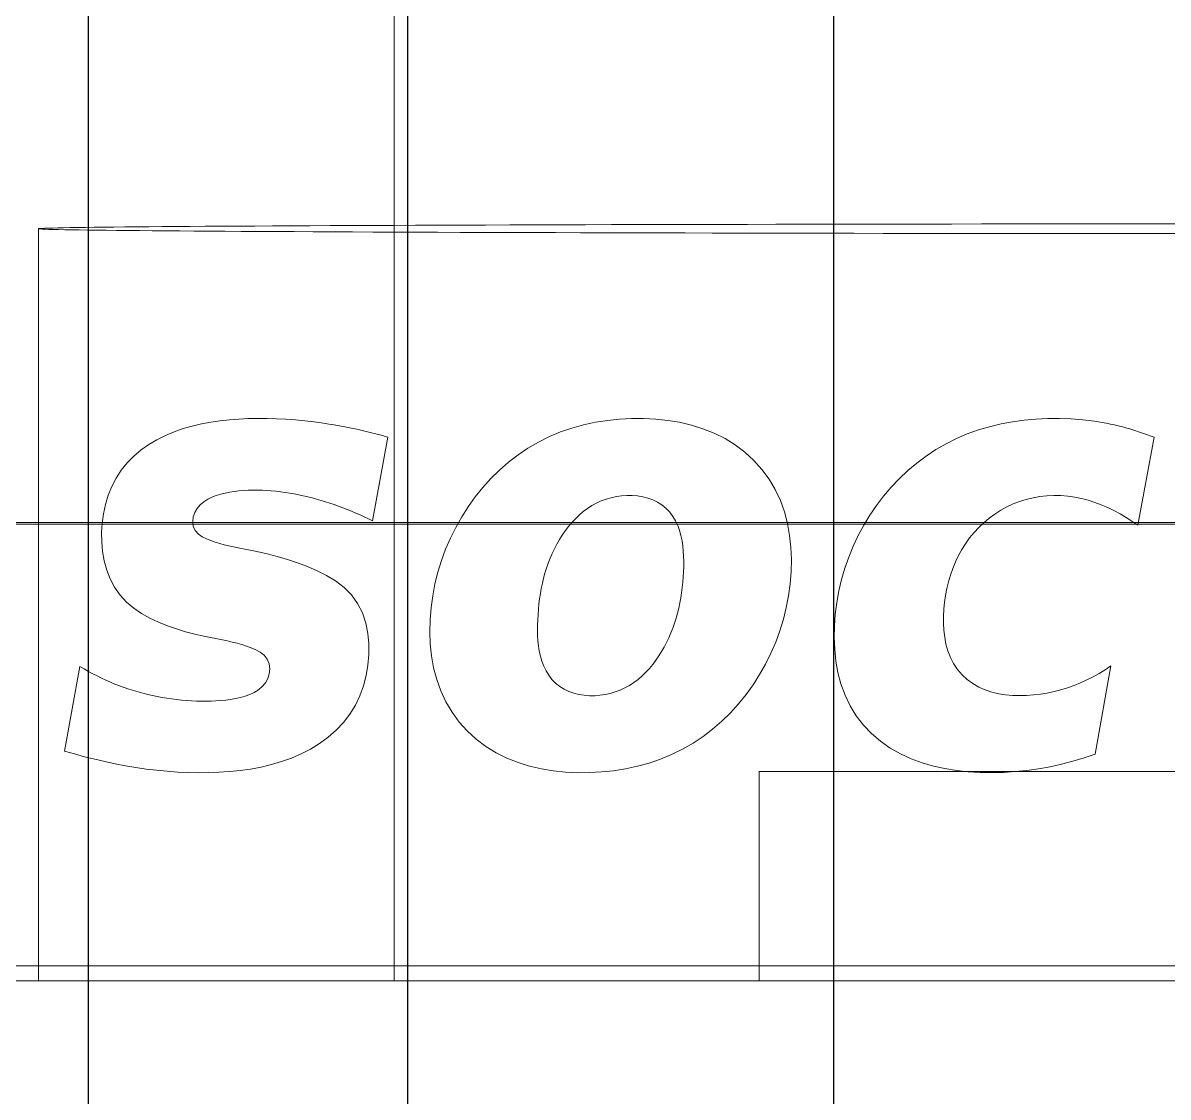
# Model space of a CAD drawing. Header units: millimetres. Extents: x 37984 to 70752, y 14140 to 37584.
# Drawn here: x 45879.9 to 45887.59, y 28291.29 to 28298.5 of the extents above; entities that cross this region are included whole.
import ezdxf

# ---------------------------------------------------------------- set-up
doc = ezdxf.new("R2010")
doc.units = ezdxf.units.MM
doc.layers.add('! NO PLOT !', color=7, linetype='Continuous', true_color=0xff75dd, plot=False)
doc.layers.add('000-PI-Oprema', color=30, linetype='Continuous', lineweight=5)

# ---------------------------------------------------------------- blocks, each defined once
blk = doc.blocks.new('spojnica')
at = {"layer": '! NO PLOT !', "transparency": 33554687}
for p, q in [((44856.4946, 28811.5037), (44856.4946, 26919.4037)), ((44861.4946, 28809.4037), (44861.4946, 26919.4037))]:
    blk.add_line(p, q, dxfattribs=at)
blk = doc.blocks.new('montažnaa')
at = {"layer": '! NO PLOT !'}
blk.add_line((46568.6403, 28809.4037), (46568.6403, 26919.4037), dxfattribs=at)
blk = doc.blocks.new('DELTA IP 30 - 47506030')
at = {"layer": '000-PI-Oprema'}
for p, q in [((47323.898, 28608.3736), (47323.898, 28634.3736)), ((47323.9108, 28608.3736), (47323.9108, 28634.3736)), ((47326.9728, 28634.3736), (47326.9728, 28608.3736)), ((47326.8728, 28608.4736), (47326.8728, 28634.2736)), ((47325.5684, 28617.5736), (47325.5684, 28625.1736)), ((47323.3071, 28620.1704), (47323.3166, 28620.1961)), ((47323.3166, 28620.1961), (47323.3265, 28620.2217)), ((47323.3265, 28620.2217), (47323.916, 28620.112)), ((47323.3265, 28620.2217), (47323.3265, 28620.2217)), ((47323.3265, 28620.2217), (47323.3265, 28620.2217)), ((47323.3265, 28620.2217), (47323.3265, 28620.2217)), ((47323.3265, 28620.2217), (47323.3265, 28620.2217)), ((47323.3265, 28620.2217), (47323.3265, 28620.2217)), ((47323.3265, 28620.2217), (47323.3265, 28620.2217)), ((47323.3265, 28620.2217), (47323.3265, 28620.2217)), ((47323.2809, 28620.0923), (47323.2892, 28620.1185)), ((47323.2892, 28620.1185), (47323.298, 28620.1445)), ((47323.298, 28620.1445), (47323.3071, 28620.1704)), ((47323.916, 28620.112), (47323.8899, 28620.0735)), ((47323.916, 28620.112), (47323.916, 28620.112)), ((47323.916, 28620.112), (47323.916, 28620.112)), ((47323.916, 28620.112), (47323.916, 28620.112)), ((47323.916, 28620.112), (47323.916, 28620.112)), ((47323.916, 28620.112), (47323.916, 28620.112)), ((47323.916, 28620.112), (47323.916, 28620.112)), ((47323.916, 28620.112), (47323.916, 28620.112)), ((47323.2576, 28620.0112), (47323.2613, 28620.0249)), ((47323.2613, 28620.0249), (47323.2651, 28620.0387)), ((47323.2651, 28620.0387), (47323.2689, 28620.0524)), ((47323.2689, 28620.0524), (47323.2729, 28620.0661)), ((47323.2729, 28620.0661), (47323.2809, 28620.0923)), ((47323.2729, 28620.0661), (47323.2729, 28620.0661)), ((47323.2729, 28620.0661), (47323.2729, 28620.0661)), ((47323.2729, 28620.0661), (47323.2729, 28620.0661)), ((47323.2729, 28620.0661), (47323.2729, 28620.0661)), ((47323.2729, 28620.0661), (47323.2729, 28620.0661)), ((47323.2729, 28620.0661), (47323.2729, 28620.0661)), ((47323.8649, 28620.0341), (47323.8412, 28619.9938)), ((47323.8899, 28620.0735), (47323.8649, 28620.0341)), ((47323.2411, 28619.9418), (47323.2442, 28619.9558)), ((47323.2442, 28619.9558), (47323.2474, 28619.9697)), ((47323.2474, 28619.9697), (47323.2507, 28619.9835)), ((47323.2507, 28619.9835), (47323.2541, 28619.9974)), ((47323.2507, 28619.9835), (47323.2507, 28619.9835)), ((47323.2507, 28619.9835), (47323.2507, 28619.9835)), ((47323.2507, 28619.9835), (47323.2507, 28619.9835)), ((47323.2507, 28619.9835), (47323.2507, 28619.9835)), ((47323.2507, 28619.9835), (47323.2507, 28619.9835)), ((47323.2507, 28619.9835), (47323.2507, 28619.9835)), ((47323.2541, 28619.9974), (47323.2576, 28620.0112)), ((47323.8191, 28619.9527), (47323.7986, 28619.9107)), ((47323.8412, 28619.9938), (47323.8191, 28619.9527)), ((47323.2192, 28619.8226), (47323.2326, 28619.9)), ((47323.2326, 28619.9), (47323.2353, 28619.9139)), ((47323.2326, 28619.9), (47323.2326, 28619.9)), ((47323.2326, 28619.9), (47323.2326, 28619.9)), ((47323.2326, 28619.9), (47323.2326, 28619.9)), ((47323.2326, 28619.9), (47323.2326, 28619.9)), ((47323.2326, 28619.9), (47323.2326, 28619.9)), ((47323.2326, 28619.9), (47323.2326, 28619.9)), ((47323.2326, 28619.9), (47323.2326, 28619.9)), ((47323.2353, 28619.9139), (47323.2381, 28619.9279)), ((47323.2381, 28619.9279), (47323.2411, 28619.9418)), ((47323.78, 28619.8679), (47323.7635, 28619.8245)), ((47323.7986, 28619.9107), (47323.78, 28619.8679)), ((47324.86, 28619.9329), (47325.4519, 28619.8266)), ((47324.8863, 28619.8939), (47324.86, 28619.9329)), ((47324.86, 28619.9329), (47324.86, 28619.9329)), ((47324.86, 28619.9329), (47324.86, 28619.9329)), ((47324.86, 28619.9329), (47324.86, 28619.9329)), ((47324.86, 28619.9329), (47324.86, 28619.9329)), ((47324.86, 28619.9329), (47324.86, 28619.9329)), ((47324.86, 28619.9329), (47324.86, 28619.9329)), ((47324.86, 28619.9329), (47324.86, 28619.9329)), ((47324.911, 28619.8539), (47324.8863, 28619.8939)), ((47323.2095, 28619.7445), (47323.2192, 28619.8226)), ((47323.7635, 28619.8245), (47323.7492, 28619.7803)), ((47324.934, 28619.813), (47324.911, 28619.8539)), ((47324.9552, 28619.7712), (47324.934, 28619.813)), ((47325.4519, 28619.8266), (47325.4775, 28619.7525)), ((47325.4519, 28619.8266), (47325.4519, 28619.8266)), ((47325.4519, 28619.8266), (47325.4519, 28619.8266)), ((47325.4519, 28619.8266), (47325.4519, 28619.8266)), ((47325.4519, 28619.8266), (47325.4519, 28619.8266)), ((47325.4519, 28619.8266), (47325.4519, 28619.8266)), ((47325.4519, 28619.8266), (47325.4519, 28619.8266)), ((47325.4519, 28619.8266), (47325.4519, 28619.8266)), ((47323.2033, 28619.6659), (47323.2095, 28619.7445)), ((47323.7373, 28619.7353), (47323.7282, 28619.6894)), ((47323.7492, 28619.7803), (47323.7373, 28619.7353)), ((47324.9745, 28619.7287), (47324.9552, 28619.7712)), ((47324.9921, 28619.6853), (47324.9745, 28619.7287)), ((47325.4775, 28619.7525), (47325.5003, 28619.6773)), ((47323.2007, 28619.5871), (47323.2033, 28619.6659)), ((47323.7218, 28619.643), (47323.7183, 28619.5963)), ((47323.7282, 28619.6894), (47323.7218, 28619.643)), ((47325.0077, 28619.6411), (47324.9921, 28619.6853)), ((47325.0214, 28619.5964), (47325.0077, 28619.6411)), ((47325.5003, 28619.6773), (47325.5202, 28619.6012)), ((47323.2014, 28619.5081), (47323.2007, 28619.5871)), ((47323.7183, 28619.5963), (47323.7177, 28619.5495)), ((47325.0331, 28619.5511), (47325.0214, 28619.5964)), ((47325.5202, 28619.6012), (47325.5373, 28619.5243)), ((47323.2054, 28619.4294), (47323.2014, 28619.5081)), ((47323.7177, 28619.5495), (47323.72, 28619.5029)), ((47323.72, 28619.5029), (47323.7251, 28619.4565)), ((47325.0426, 28619.5054), (47325.0331, 28619.5511)), ((47325.0502, 28619.4593), (47325.0426, 28619.5054)), ((47325.5373, 28619.5243), (47325.5513, 28619.4468)), ((47323.2127, 28619.351), (47323.2054, 28619.4294)), ((47323.7251, 28619.4565), (47323.733, 28619.4103)), ((47323.733, 28619.4103), (47323.7439, 28619.3647)), ((47325.0558, 28619.4128), (47325.0502, 28619.4593)), ((47325.0592, 28619.366), (47325.0558, 28619.4128)), ((47325.5513, 28619.4468), (47325.5624, 28619.3688)), ((47323.2231, 28619.2732), (47323.2127, 28619.351)), ((47323.7439, 28619.3647), (47323.7576, 28619.3199)), ((47325.0602, 28619.3191), (47325.0592, 28619.366)), ((47325.5624, 28619.3688), (47325.5703, 28619.2905)), ((47323.2373, 28619.1957), (47323.2231, 28619.2732)), ((47323.7576, 28619.3199), (47323.7742, 28619.2763)), ((47323.7742, 28619.2763), (47323.7939, 28619.234)), ((47325.0547, 28619.2259), (47325.0588, 28619.2724)), ((47325.0588, 28619.2724), (47325.0602, 28619.3191)), ((47325.5703, 28619.2905), (47325.5752, 28619.2122)), ((47323.2555, 28619.1189), (47323.2373, 28619.1957)), ((47323.7939, 28619.234), (47323.8165, 28619.193)), ((47323.8165, 28619.193), (47323.8418, 28619.1535)), ((47325.0368, 28619.1338), (47325.0476, 28619.1796)), ((47325.0476, 28619.1796), (47325.0547, 28619.2259)), ((47325.5752, 28619.2122), (47325.5768, 28619.1338)), ((47323.2777, 28619.043), (47323.2555, 28619.1189)), ((47323.8418, 28619.1535), (47323.8696, 28619.1157)), ((47323.8696, 28619.1157), (47323.8997, 28619.0798)), ((47325.0221, 28619.0892), (47325.0368, 28619.1338)), ((47325.5768, 28619.1338), (47325.5754, 28619.0548)), ((47323.3042, 28618.9687), (47323.2777, 28619.043)), ((47323.8997, 28619.0798), (47323.9319, 28619.046)), ((47323.9319, 28619.046), (47323.9662, 28619.0141)), ((47324.9798, 28619.0056), (47325.0032, 28619.0464)), ((47325.0032, 28619.0464), (47325.0221, 28619.0892)), ((47325.5754, 28619.0548), (47325.5707, 28618.9757)), ((47323.3349, 28618.8962), (47323.3042, 28618.9687)), ((47323.9662, 28619.0141), (47324.0025, 28618.9844)), ((47324.0025, 28618.9844), (47324.0406, 28618.9569)), ((47324.0406, 28618.9569), (47324.0801, 28618.9317)), ((47324.92, 28618.9333), (47324.952, 28618.9676)), ((47324.952, 28618.9676), (47324.9798, 28619.0056)), ((47325.5707, 28618.9757), (47325.5623, 28618.897)), ((47323.3699, 28618.826), (47323.3349, 28618.8962)), ((47324.0801, 28618.9317), (47324.121, 28618.909)), ((47324.121, 28618.909), (47324.1632, 28618.8888)), ((47324.1632, 28618.8888), (47324.2065, 28618.8708)), ((47324.2065, 28618.8708), (47324.2508, 28618.8553)), ((47324.8034, 28618.8555), (47324.8451, 28618.8771)), ((47324.8451, 28618.8771), (47324.8842, 28618.9031)), ((47324.8842, 28618.9031), (47324.92, 28618.9333)), ((47325.5623, 28618.897), (47325.5498, 28618.8189)), ((47323.4092, 28618.758), (47323.3699, 28618.826)), ((47324.2508, 28618.8553), (47324.2959, 28618.8421)), ((47324.2959, 28618.8421), (47324.3415, 28618.8314)), ((47324.3415, 28618.8314), (47324.3875, 28618.8229)), ((47324.3875, 28618.8229), (47324.434, 28618.8163)), ((47324.434, 28618.8163), (47324.4807, 28618.8118)), ((47324.4807, 28618.8118), (47324.5277, 28618.8095)), ((47324.5277, 28618.8095), (47324.5746, 28618.8095)), ((47324.5746, 28618.8095), (47324.6214, 28618.812)), ((47324.6214, 28618.812), (47324.668, 28618.8172)), ((47324.668, 28618.8172), (47324.7143, 28618.8259)), ((47324.7143, 28618.8259), (47324.7597, 28618.8386)), ((47324.7597, 28618.8386), (47324.8034, 28618.8555)), ((47325.5498, 28618.8189), (47325.533, 28618.7418)), ((47323.4526, 28618.6923), (47323.4092, 28618.758)), ((47325.533, 28618.7418), (47325.5112, 28618.666)), ((47323.4999, 28618.6292), (47323.4526, 28618.6923)), ((47325.5112, 28618.666), (47325.4838, 28618.5916)), ((47323.5506, 28618.5688), (47323.4999, 28618.6292)), ((47323.6046, 28618.5115), (47323.5506, 28618.5688)), ((47325.4838, 28618.5916), (47325.4507, 28618.5196)), ((47323.6615, 28618.4576), (47323.6046, 28618.5115)), ((47325.4507, 28618.5196), (47325.4116, 28618.4508)), ((47323.7214, 28618.4068), (47323.6615, 28618.4576)), ((47325.4116, 28618.4508), (47325.3665, 28618.3864)), ((47323.7841, 28618.3592), (47323.7214, 28618.4068)), ((47323.8494, 28618.3148), (47323.7841, 28618.3592)), ((47325.3665, 28618.3864), (47325.3149, 28618.3265)), ((47323.9169, 28618.2739), (47323.8494, 28618.3148)), ((47323.9864, 28618.2366), (47323.9169, 28618.2739)), ((47325.2576, 28618.272), (47325.1953, 28618.2238)), ((47325.3149, 28618.3265), (47325.2576, 28618.272)), ((47324.0576, 28618.2031), (47323.9864, 28618.2366)), ((47324.1302, 28618.1733), (47324.0576, 28618.2031)), ((47325.128, 28618.1826), (47325.0564, 28618.1485)), ((47325.1953, 28618.2238), (47325.128, 28618.1826)), ((47324.2045, 28618.1474), (47324.1302, 28618.1733)), ((47324.2802, 28618.1253), (47324.2045, 28618.1474)), ((47324.3571, 28618.1072), (47324.2802, 28618.1253)), ((47324.4347, 28618.0932), (47324.3571, 28618.1072)), ((47324.9056, 28618.1013), (47324.8279, 28618.0875)), ((47324.9819, 28618.1214), (47324.9056, 28618.1013)), ((47325.0564, 28618.1485), (47324.9819, 28618.1214)), ((47324.5128, 28618.0833), (47324.4347, 28618.0932)), ((47324.5911, 28618.0775), (47324.5128, 28618.0833)), ((47324.6701, 28618.0761), (47324.5911, 28618.0775)), ((47324.7492, 28618.0792), (47324.6701, 28618.0761)), ((47324.8279, 28618.0875), (47324.7492, 28618.0792)), ((47323.7509, 28617.7148), (47323.8271, 28617.7421)), ((47323.8271, 28617.7421), (47323.9056, 28617.7626)), ((47323.9056, 28617.7626), (47323.9857, 28617.7769)), ((47323.9857, 28617.7769), (47324.0665, 28617.7853)), ((47324.0665, 28617.7853), (47324.1474, 28617.7884)), ((47324.1474, 28617.7884), (47324.2282, 28617.7867)), ((47324.2282, 28617.7867), (47324.309, 28617.7804)), ((47324.309, 28617.7804), (47324.3895, 28617.7696)), ((47324.3895, 28617.7696), (47324.4692, 28617.7545)), ((47324.4692, 28617.7545), (47324.5478, 28617.7351)), ((47324.5478, 28617.7351), (47324.625, 28617.7116)), ((47323.6073, 28617.6387), (47323.6773, 28617.6802)), ((47323.6773, 28617.6802), (47323.7509, 28617.7148)), ((47324.625, 28617.7116), (47324.7009, 28617.6838)), ((47324.7009, 28617.6838), (47324.7753, 28617.6517)), ((47324.7753, 28617.6517), (47324.848, 28617.6157)), ((47323.4818, 28617.5367), (47323.5418, 28617.5907)), ((47323.5418, 28617.5907), (47323.6073, 28617.6387)), ((47324.848, 28617.6157), (47324.9186, 28617.5757)), ((47324.9186, 28617.5757), (47324.9867, 28617.532)), ((47325.5684, 28617.5736), (47325.5684, 28617.5736)), ((47325.5684, 28617.5736), (47326.9728, 28617.5736)), ((47326.9728, 28617.5736), (47326.9728, 28617.5736)), ((47323.4271, 28617.4769), (47323.4818, 28617.5367)), ((47324.9867, 28617.532), (47325.0521, 28617.4848)), ((47323.3354, 28617.3433), (47323.3781, 28617.4121)), ((47323.3781, 28617.4121), (47323.4271, 28617.4769)), ((47325.0521, 28617.4848), (47325.1148, 28617.434)), ((47325.1148, 28617.434), (47325.1747, 28617.3794)), ((47323.2992, 28617.271), (47323.3354, 28617.3433)), ((47325.1747, 28617.3794), (47325.2313, 28617.3214)), ((47323.2691, 28617.1956), (47323.2992, 28617.271)), ((47325.2313, 28617.3214), (47325.2844, 28617.2602)), ((47325.2844, 28617.2602), (47325.3336, 28617.196)), ((47323.245, 28617.1179), (47323.2691, 28617.1956)), ((47325.3336, 28617.196), (47325.3785, 28617.1291)), ((47323.2264, 28617.0388), (47323.245, 28617.1179)), ((47325.3785, 28617.1291), (47325.4194, 28617.0583)), ((47323.2132, 28616.9589), (47323.2264, 28617.0388)), ((47323.9193, 28617.0264), (47323.8875, 28617.0113)), ((47323.9522, 28617.0385), (47323.9193, 28617.0264)), ((47323.986, 28617.048), (47323.9522, 28617.0385)), ((47324.0204, 28617.0552), (47323.986, 28617.048)), ((47324.0552, 28617.0603), (47324.0204, 28617.0552)), ((47324.0902, 28617.0637), (47324.0552, 28617.0603)), ((47324.125, 28617.0658), (47324.0902, 28617.0637)), ((47324.16, 28617.0667), (47324.125, 28617.0658)), ((47324.1949, 28617.0667), (47324.16, 28617.0667)), ((47324.23, 28617.0656), (47324.1949, 28617.0667)), ((47324.265, 28617.0636), (47324.23, 28617.0656)), ((47324.2999, 28617.0606), (47324.265, 28617.0636)), ((47324.3348, 28617.0567), (47324.2999, 28617.0606)), ((47324.3695, 28617.052), (47324.3348, 28617.0567)), ((47324.4041, 28617.0463), (47324.3695, 28617.052)), ((47324.4384, 28617.0399), (47324.4041, 28617.0463)), ((47324.4725, 28617.0326), (47324.4384, 28617.0399)), ((47324.5064, 28617.0243), (47324.4725, 28617.0326)), ((47325.4194, 28617.0583), (47325.4556, 28616.985)), ((47323.2047, 28616.8784), (47323.2132, 28616.9589)), ((47323.8036, 28616.948), (47323.781, 28616.9206)), ((47323.8294, 28616.9723), (47323.8036, 28616.948)), ((47323.8573, 28616.9933), (47323.8294, 28616.9723)), ((47323.8294, 28616.9723), (47323.8294, 28616.9723)), ((47323.8294, 28616.9723), (47323.8294, 28616.9723)), ((47323.8294, 28616.9723), (47323.8294, 28616.9723)), ((47323.8294, 28616.9723), (47323.8294, 28616.9723)), ((47323.8294, 28616.9723), (47323.8294, 28616.9723)), ((47323.8294, 28616.9723), (47323.8294, 28616.9723)), ((47323.8294, 28616.9723), (47323.8294, 28616.9723)), ((47323.8875, 28617.0113), (47323.8573, 28616.9933)), ((47324.5402, 28617.015), (47324.5064, 28617.0243)), ((47324.5736, 28617.0046), (47324.5402, 28617.015)), ((47324.6067, 28616.993), (47324.5736, 28617.0046)), ((47324.6393, 28616.9804), (47324.6067, 28616.993)), ((47324.6715, 28616.9666), (47324.6393, 28616.9804)), ((47324.7031, 28616.9516), (47324.6715, 28616.9666)), ((47324.734, 28616.9355), (47324.7031, 28616.9516)), ((47325.4556, 28616.985), (47325.4865, 28616.9102)), ((47325.4556, 28616.985), (47325.4556, 28616.985)), ((47325.4556, 28616.985), (47325.4556, 28616.985)), ((47325.4556, 28616.985), (47325.4556, 28616.985)), ((47325.4556, 28616.985), (47325.4556, 28616.985)), ((47325.4556, 28616.985), (47325.4556, 28616.985)), ((47325.4556, 28616.985), (47325.4556, 28616.985)), ((47325.4556, 28616.985), (47325.4556, 28616.985)), ((47323.2006, 28616.7973), (47323.2047, 28616.8784)), ((47323.7619, 28616.8908), (47323.7464, 28616.8588)), ((47323.781, 28616.9206), (47323.7619, 28616.8908)), ((47324.7643, 28616.9182), (47324.734, 28616.9355)), ((47324.794, 28616.8995), (47324.7643, 28616.9182)), ((47324.8229, 28616.8796), (47324.794, 28616.8995)), ((47324.851, 28616.8584), (47324.8229, 28616.8796)), ((47325.4865, 28616.9102), (47325.5127, 28616.8335)), ((47323.2008, 28616.716), (47323.2006, 28616.7973)), ((47323.7345, 28616.8254), (47323.726, 28616.791)), ((47323.7464, 28616.8588), (47323.7345, 28616.8254)), ((47324.8779, 28616.8359), (47324.851, 28616.8584)), ((47324.9037, 28616.8121), (47324.8779, 28616.8359)), ((47324.928, 28616.787), (47324.9037, 28616.8121)), ((47325.5127, 28616.8335), (47325.5343, 28616.7552)), ((47323.7179, 28616.7207), (47323.7178, 28616.6853)), ((47323.7206, 28616.7561), (47323.7179, 28616.7207)), ((47323.726, 28616.791), (47323.7206, 28616.7561)), ((47324.9509, 28616.7604), (47324.928, 28616.787)), ((47324.972, 28616.7323), (47324.9509, 28616.7604)), ((47324.9914, 28616.7028), (47324.972, 28616.7323)), ((47325.5343, 28616.7552), (47325.5513, 28616.6759)), ((47323.2052, 28616.635), (47323.2008, 28616.716)), ((47323.7178, 28616.6853), (47323.7201, 28616.65)), ((47323.7201, 28616.65), (47323.7248, 28616.615)), ((47325.0085, 28616.672), (47324.9914, 28616.7028)), ((47325.0233, 28616.6402), (47325.0085, 28616.672)), ((47325.5513, 28616.6759), (47325.5638, 28616.596)), ((47323.2135, 28616.5544), (47323.2052, 28616.635)), ((47323.7248, 28616.615), (47323.732, 28616.5803)), ((47323.732, 28616.5803), (47323.7416, 28616.5462)), ((47325.0357, 28616.6073), (47325.0233, 28616.6402)), ((47325.0456, 28616.5735), (47325.0357, 28616.6073)), ((47325.053, 28616.539), (47325.0456, 28616.5735)), ((47325.5638, 28616.596), (47325.5723, 28616.5154)), ((47323.226, 28616.4744), (47323.2135, 28616.5544)), ((47323.7416, 28616.5462), (47323.7536, 28616.513)), ((47323.7536, 28616.513), (47323.7682, 28616.4809)), ((47325.058, 28616.5041), (47325.053, 28616.539)), ((47325.0604, 28616.469), (47325.058, 28616.5041)), ((47325.5723, 28616.5154), (47325.5768, 28616.4344)), ((47323.2431, 28616.3951), (47323.226, 28616.4744)), ((47323.7682, 28616.4809), (47323.7851, 28616.4499)), ((47323.7851, 28616.4499), (47323.8044, 28616.4201)), ((47323.8044, 28616.4201), (47323.8256, 28616.3917)), ((47325.0577, 28616.3985), (47325.0604, 28616.4338)), ((47325.0604, 28616.4338), (47325.0604, 28616.469)), ((47325.5768, 28616.4344), (47325.5773, 28616.3532)), ((47323.2648, 28616.3168), (47323.2431, 28616.3951)), ((47323.8256, 28616.3917), (47323.8485, 28616.3649)), ((47323.8485, 28616.3649), (47323.8729, 28616.3396)), ((47323.8729, 28616.3396), (47323.8987, 28616.3156)), ((47325.0441, 28616.3295), (47325.0523, 28616.3637)), ((47325.0523, 28616.3637), (47325.0577, 28616.3985)), ((47325.5773, 28616.3532), (47325.5734, 28616.2722)), ((47323.2912, 28616.24), (47323.2648, 28616.3168)), ((47323.8987, 28616.3156), (47323.9257, 28616.2929)), ((47323.9257, 28616.2929), (47323.9539, 28616.2716)), ((47323.9539, 28616.2716), (47323.983, 28616.2515)), ((47324.9989, 28616.2342), (47325.0175, 28616.2641)), ((47325.0175, 28616.2641), (47325.0326, 28616.2961)), ((47325.0326, 28616.2961), (47325.0441, 28616.3295)), ((47325.5734, 28616.2722), (47325.5651, 28616.1916)), ((47323.3222, 28616.1653), (47323.2912, 28616.24)), ((47323.983, 28616.2515), (47324.0129, 28616.2328)), ((47324.0129, 28616.2328), (47324.0434, 28616.2153)), ((47324.0434, 28616.2153), (47324.0744, 28616.1991)), ((47324.0744, 28616.1991), (47324.1061, 28616.1841)), ((47324.1061, 28616.1841), (47324.1384, 28616.1703)), ((47324.9237, 28616.1609), (47324.9515, 28616.1824)), ((47324.9515, 28616.1824), (47324.9768, 28616.207)), ((47324.9768, 28616.207), (47324.9989, 28616.2342)), ((47325.5651, 28616.1916), (47325.552, 28616.1118)), ((47323.3586, 28616.0921), (47323.3222, 28616.1653)), ((47323.3222, 28616.1653), (47323.3222, 28616.1653)), ((47323.3222, 28616.1653), (47323.3222, 28616.1653)), ((47323.3222, 28616.1653), (47323.3222, 28616.1653)), ((47323.3222, 28616.1653), (47323.3222, 28616.1653)), ((47323.3222, 28616.1653), (47323.3222, 28616.1653)), ((47323.3222, 28616.1653), (47323.3222, 28616.1653)), ((47323.3222, 28616.1653), (47323.3222, 28616.1653)), ((47324.1384, 28616.1703), (47324.1713, 28616.1576)), ((47324.1713, 28616.1576), (47324.2045, 28616.146)), ((47324.2045, 28616.146), (47324.2382, 28616.1356)), ((47324.2382, 28616.1356), (47324.2721, 28616.1263)), ((47324.2721, 28616.1263), (47324.3063, 28616.118)), ((47324.3063, 28616.118), (47324.3406, 28616.1108)), ((47324.3406, 28616.1108), (47324.3752, 28616.1046)), ((47324.3752, 28616.1046), (47324.4101, 28616.0993)), ((47324.7612, 28616.0971), (47324.7954, 28616.1047)), ((47324.7954, 28616.1047), (47324.829, 28616.1146)), ((47324.829, 28616.1146), (47324.862, 28616.1271)), ((47324.862, 28616.1271), (47324.8937, 28616.1426)), ((47324.8937, 28616.1426), (47324.9237, 28616.1609)), ((47325.552, 28616.1118), (47325.5336, 28616.0327)), ((47323.3997, 28616.0214), (47323.3586, 28616.0921)), ((47324.4101, 28616.0993), (47324.4451, 28616.095)), ((47324.4451, 28616.095), (47324.4802, 28616.0915)), ((47324.4802, 28616.0915), (47324.5155, 28616.0888)), ((47324.5155, 28616.0888), (47324.5507, 28616.087)), ((47324.5507, 28616.087), (47324.586, 28616.0859)), ((47324.586, 28616.0859), (47324.6213, 28616.0856)), ((47324.6213, 28616.0856), (47324.6563, 28616.0862)), ((47324.6213, 28616.0856), (47324.6213, 28616.0856)), ((47324.6213, 28616.0856), (47324.6213, 28616.0856)), ((47324.6213, 28616.0856), (47324.6213, 28616.0856)), ((47324.6213, 28616.0856), (47324.6213, 28616.0856)), ((47324.6213, 28616.0856), (47324.6213, 28616.0856)), ((47324.6213, 28616.0856), (47324.6213, 28616.0856)), ((47324.6213, 28616.0856), (47324.6213, 28616.0856)), ((47324.6563, 28616.0862), (47324.6914, 28616.0881)), ((47324.6914, 28616.0881), (47324.7265, 28616.0917)), ((47324.7265, 28616.0917), (47324.7612, 28616.0971)), ((47325.5336, 28616.0327), (47325.5095, 28615.955)), ((47323.4445, 28615.9546), (47323.3997, 28616.0214)), ((47323.4937, 28615.8906), (47323.4445, 28615.9546)), ((47325.5095, 28615.955), (47325.4794, 28615.8797)), ((47323.547, 28615.8296), (47323.4937, 28615.8906)), ((47325.4794, 28615.8797), (47325.4432, 28615.8075)), ((47323.6038, 28615.7719), (47323.547, 28615.8296)), ((47325.4432, 28615.8075), (47325.4005, 28615.7387)), ((47323.6639, 28615.7177), (47323.6038, 28615.7719)), ((47325.4005, 28615.7387), (47325.3517, 28615.6738)), ((47323.7268, 28615.6672), (47323.6639, 28615.7177)), ((47323.7923, 28615.6203), (47323.7268, 28615.6672)), ((47325.3517, 28615.6738), (47325.297, 28615.6139)), ((47323.8606, 28615.5769), (47323.7923, 28615.6203)), ((47323.9313, 28615.5371), (47323.8606, 28615.5769)), ((47325.297, 28615.6139), (47325.2371, 28615.5599)), ((47324.004, 28615.501), (47323.9313, 28615.5371)), ((47324.0784, 28615.4689), (47324.004, 28615.501)), ((47325.1716, 28615.512), (47325.1015, 28615.4706)), ((47325.2371, 28615.5599), (47325.1716, 28615.512)), ((47324.1543, 28615.4409), (47324.0784, 28615.4689)), ((47324.2314, 28615.4171), (47324.1543, 28615.4409)), ((47324.3099, 28615.3975), (47324.2314, 28615.4171)), ((47325.028, 28615.4363), (47324.9517, 28615.4092)), ((47325.1015, 28615.4706), (47325.028, 28615.4363)), ((47324.3895, 28615.3822), (47324.3099, 28615.3975)), ((47324.4699, 28615.3712), (47324.3895, 28615.3822)), ((47324.5507, 28615.3648), (47324.4699, 28615.3712)), ((47324.6315, 28615.363), (47324.5507, 28615.3648)), ((47324.7123, 28615.3661), (47324.6315, 28615.363)), ((47324.7932, 28615.3745), (47324.7123, 28615.3661)), ((47324.8732, 28615.3887), (47324.7932, 28615.3745)), ((47324.9517, 28615.4092), (47324.8732, 28615.3887)), ((47326.9728, 28615.1236), (47313.3714, 28615.1236)), ((47326.9728, 28615.1236), (47326.9728, 28615.1236)), ((47323.3156, 28615.0454), (47323.3107, 28615.0272)), ((47323.3207, 28615.0635), (47323.3156, 28615.0454)), ((47323.3259, 28615.0815), (47323.3207, 28615.0635)), ((47323.3259, 28615.0815), (47323.3259, 28615.0815)), ((47323.3259, 28615.0815), (47323.3259, 28615.0815)), ((47323.3259, 28615.0815), (47323.3259, 28615.0815)), ((47323.3259, 28615.0815), (47323.3259, 28615.0815)), ((47323.3259, 28615.0815), (47323.3259, 28615.0815)), ((47323.3259, 28615.0815), (47323.3259, 28615.0815)), ((47323.3259, 28615.0815), (47323.3259, 28615.0815)), ((47323.8875, 28614.9793), (47323.3259, 28615.0815)), ((47323.2919, 28614.9544), (47323.2875, 28614.9361)), ((47323.2964, 28614.9726), (47323.2919, 28614.9544)), ((47323.3011, 28614.9909), (47323.2964, 28614.9726)), ((47323.2964, 28614.9726), (47323.2964, 28614.9726)), ((47323.2964, 28614.9726), (47323.2964, 28614.9726)), ((47323.2964, 28614.9726), (47323.2964, 28614.9726)), ((47323.2964, 28614.9726), (47323.2964, 28614.9726)), ((47323.2964, 28614.9726), (47323.2964, 28614.9726)), ((47323.2964, 28614.9726), (47323.2964, 28614.9726)), ((47323.3058, 28615.0091), (47323.3011, 28614.9909)), ((47323.3107, 28615.0272), (47323.3058, 28615.0091)), ((47323.8605, 28614.9233), (47323.8738, 28614.9514)), ((47323.8738, 28614.9514), (47323.8875, 28614.9793)), ((47323.8875, 28614.9793), (47323.8875, 28614.9793)), ((47323.8875, 28614.9793), (47323.8875, 28614.9793)), ((47323.8875, 28614.9793), (47323.8875, 28614.9793)), ((47323.8875, 28614.9793), (47323.8875, 28614.9793)), ((47323.8875, 28614.9793), (47323.8875, 28614.9793)), ((47323.8875, 28614.9793), (47323.8875, 28614.9793)), ((47323.8875, 28614.9793), (47323.8875, 28614.9793)), ((47324.7136, 28614.954), (47324.6429, 28614.9479)), ((47324.7846, 28614.9539), (47324.7136, 28614.954)), ((47324.8555, 28614.9481), (47324.7846, 28614.9539)), ((47323.2748, 28614.8812), (47323.2708, 28614.8628)), ((47323.2789, 28614.8995), (47323.2748, 28614.8812)), ((47323.2832, 28614.9178), (47323.2789, 28614.8995)), ((47323.2875, 28614.9361), (47323.2832, 28614.9178)), ((47323.8349, 28614.8665), (47323.8475, 28614.895)), ((47323.8475, 28614.895), (47323.8605, 28614.9233)), ((47324.4424, 28614.8788), (47324.3846, 28614.8372)), ((47324.5056, 28614.9112), (47324.4424, 28614.8788)), ((47324.5729, 28614.934), (47324.5056, 28614.9112)), ((47324.6429, 28614.9479), (47324.5729, 28614.934)), ((47324.9256, 28614.9363), (47324.8555, 28614.9481)), ((47324.9941, 28614.9187), (47324.9256, 28614.9363)), ((47325.0608, 28614.8943), (47324.9941, 28614.9187)), ((47325.1249, 28614.8634), (47325.0608, 28614.8943)), ((47323.2634, 28614.8274), (47323.2564, 28614.792)), ((47323.2708, 28614.8628), (47323.2634, 28614.8274)), ((47323.2708, 28614.8628), (47323.2708, 28614.8628)), ((47323.2708, 28614.8628), (47323.2708, 28614.8628)), ((47323.2708, 28614.8628), (47323.2708, 28614.8628)), ((47323.2708, 28614.8628), (47323.2708, 28614.8628)), ((47323.2708, 28614.8628), (47323.2708, 28614.8628)), ((47323.2708, 28614.8628), (47323.2708, 28614.8628)), ((47323.7997, 28614.7801), (47323.811, 28614.809)), ((47323.811, 28614.809), (47323.8228, 28614.8379)), ((47323.8228, 28614.8379), (47323.8349, 28614.8665)), ((47324.3846, 28614.8372), (47324.334, 28614.7875)), ((47325.1852, 28614.8262), (47325.1249, 28614.8634)), ((47325.2412, 28614.7828), (47325.1852, 28614.8262)), ((47323.2437, 28614.7208), (47323.2379, 28614.6852)), ((47323.2498, 28614.7565), (47323.2437, 28614.7208)), ((47323.2564, 28614.792), (47323.2498, 28614.7565)), ((47323.7685, 28614.6927), (47323.7785, 28614.7219)), ((47323.7785, 28614.7219), (47323.7889, 28614.751)), ((47323.7889, 28614.751), (47323.7997, 28614.7801)), ((47324.2907, 28614.7311), (47324.2537, 28614.6701)), ((47324.334, 28614.7875), (47324.2907, 28614.7311)), ((47325.2929, 28614.7338), (47325.2412, 28614.7828)), ((47325.3398, 28614.6803), (47325.2929, 28614.7338)), ((47323.2326, 28614.6494), (47323.2239, 28614.5869)), ((47323.2379, 28614.6852), (47323.2326, 28614.6494)), ((47323.2326, 28614.6494), (47323.2326, 28614.6494)), ((47323.2326, 28614.6494), (47323.2326, 28614.6494)), ((47323.2326, 28614.6494), (47323.2326, 28614.6494)), ((47323.2326, 28614.6494), (47323.2326, 28614.6494)), ((47323.2326, 28614.6494), (47323.2326, 28614.6494)), ((47323.2326, 28614.6494), (47323.2326, 28614.6494)), ((47323.2326, 28614.6494), (47323.2326, 28614.6494)), ((47323.7499, 28614.6336), (47323.759, 28614.6632)), ((47323.759, 28614.6632), (47323.7685, 28614.6927)), ((47324.2537, 28614.6701), (47324.2219, 28614.6068)), ((47325.3816, 28614.6232), (47325.3398, 28614.6803)), ((47323.2239, 28614.5869), (47323.2164, 28614.5241)), ((47323.7257, 28614.5437), (47323.7333, 28614.5738)), ((47323.7333, 28614.5738), (47323.7413, 28614.6038)), ((47323.7413, 28614.6038), (47323.7499, 28614.6336)), ((47324.2219, 28614.6068), (47324.1938, 28614.5419)), ((47325.4186, 28614.5629), (47325.3816, 28614.6232)), ((47323.2164, 28614.5241), (47323.2102, 28614.461)), ((47323.7121, 28614.4832), (47323.7186, 28614.5135)), ((47323.7186, 28614.5135), (47323.7257, 28614.5437)), ((47324.1938, 28614.5419), (47324.1689, 28614.4755)), ((47325.4512, 28614.4999), (47325.4186, 28614.5629)), ((47325.4793, 28614.4347), (47325.4512, 28614.4999)), ((47323.2102, 28614.461), (47323.2053, 28614.3978)), ((47323.6962, 28614.3917), (47323.7009, 28614.4222)), ((47323.7009, 28614.4222), (47323.7062, 28614.4528)), ((47323.7062, 28614.4528), (47323.7121, 28614.4832)), ((47324.1689, 28614.4755), (47324.1469, 28614.408)), ((47325.5032, 28614.368), (47325.4793, 28614.4347)), ((47323.2053, 28614.3978), (47323.2019, 28614.3345)), ((47323.6886, 28614.3303), (47323.6921, 28614.361)), ((47323.6921, 28614.361), (47323.6962, 28614.3917)), ((47324.1273, 28614.3396), (47324.1096, 28614.2708)), ((47324.1469, 28614.408), (47324.1273, 28614.3396)), ((47325.5231, 28614.3001), (47325.5032, 28614.368)), ((47323.2, 28614.2712), (47323.1997, 28614.2078)), ((47323.2019, 28614.3345), (47323.2, 28614.2712)), ((47323.6823, 28614.2378), (47323.6837, 28614.2688)), ((47323.6837, 28614.2688), (47323.6858, 28614.2995)), ((47323.6858, 28614.2995), (47323.6886, 28614.3303)), ((47324.1096, 28614.2708), (47324.0935, 28614.2017)), ((47324.7895, 28614.2513), (47324.8157, 28614.2718)), ((47324.8157, 28614.2718), (47324.8465, 28614.2843)), ((47324.8465, 28614.2843), (47324.8797, 28614.2888)), ((47324.8797, 28614.2888), (47324.913, 28614.2861)), ((47324.913, 28614.2861), (47324.945, 28614.2768)), ((47324.945, 28614.2768), (47324.9743, 28614.261)), ((47324.9743, 28614.261), (47324.9998, 28614.2393)), ((47325.5395, 28614.2309), (47325.5231, 28614.3001)), ((47323.1997, 28614.2078), (47323.2011, 28614.1445)), ((47323.6813, 28614.1755), (47323.6814, 28614.2067)), ((47323.6814, 28614.2067), (47323.6823, 28614.2378)), ((47324.0935, 28614.2017), (47324.0693, 28614.0764)), ((47324.0935, 28614.2017), (47324.0935, 28614.2017)), ((47324.0935, 28614.2017), (47324.0935, 28614.2017)), ((47324.0935, 28614.2017), (47324.0935, 28614.2017)), ((47324.0935, 28614.2017), (47324.0935, 28614.2017)), ((47324.0935, 28614.2017), (47324.0935, 28614.2017)), ((47324.0935, 28614.2017), (47324.0935, 28614.2017)), ((47324.0935, 28614.2017), (47324.0935, 28614.2017)), ((47324.7395, 28614.1655), (47324.7526, 28614.1963)), ((47324.7526, 28614.1963), (47324.7688, 28614.2253)), ((47324.7688, 28614.2253), (47324.7895, 28614.2513)), ((47324.9998, 28614.2393), (47325.0211, 28614.2137)), ((47325.0211, 28614.2137), (47325.0384, 28614.1853)), ((47325.0384, 28614.1853), (47325.0524, 28614.155)), ((47325.5525, 28614.161), (47325.5395, 28614.2309)), ((47323.2011, 28614.1445), (47323.2042, 28614.0814)), ((47323.6819, 28614.1443), (47323.6813, 28614.1755)), ((47323.6835, 28614.1131), (47323.6819, 28614.1443)), ((47323.6861, 28614.0821), (47323.6835, 28614.1131)), ((47324.718, 28614.1024), (47324.7281, 28614.1342)), ((47324.7281, 28614.1342), (47324.7395, 28614.1655)), ((47325.0524, 28614.155), (47325.0636, 28614.1239)), ((47325.0636, 28614.1239), (47325.0726, 28614.092)), ((47325.5624, 28614.0906), (47325.5525, 28614.161)), ((47323.2042, 28614.0814), (47323.2092, 28614.0184)), ((47323.6897, 28614.0511), (47323.6861, 28614.0821)), ((47323.6946, 28614.0205), (47323.6897, 28614.0511)), ((47324.0624, 28614.0456), (47324.0552, 28614.0149)), ((47324.0693, 28614.0764), (47324.0624, 28614.0456)), ((47324.0693, 28614.0764), (47324.0693, 28614.0764)), ((47324.0693, 28614.0764), (47324.0693, 28614.0764)), ((47324.0693, 28614.0764), (47324.0693, 28614.0764)), ((47324.0693, 28614.0764), (47324.0693, 28614.0764)), ((47324.0693, 28614.0764), (47324.0693, 28614.0764)), ((47324.0693, 28614.0764), (47324.0693, 28614.0764)), ((47324.0693, 28614.0764), (47324.0693, 28614.0764)), ((47324.6934, 28614.0055), (47324.7009, 28614.038)), ((47324.7009, 28614.038), (47324.7091, 28614.0703)), ((47324.7091, 28614.0703), (47324.718, 28614.1024)), ((47325.0726, 28614.092), (47325.0798, 28614.0595)), ((47325.0798, 28614.0595), (47325.0853, 28614.0267)), ((47325.5695, 28614.0199), (47325.5624, 28614.0906)), ((47323.2092, 28614.0184), (47323.2161, 28613.9557)), ((47323.2161, 28613.9557), (47323.2252, 28613.8929)), ((47323.7008, 28613.9901), (47323.6946, 28614.0205)), ((47323.7084, 28613.96), (47323.7008, 28613.9901)), ((47323.7177, 28613.93), (47323.7084, 28613.96)), ((47324.0393, 28613.9538), (47324.03, 28613.9236)), ((47324.0476, 28613.9842), (47324.0393, 28613.9538)), ((47324.0552, 28614.0149), (47324.0476, 28613.9842)), ((47324.6618, 28613.8476), (47324.6861, 28613.973)), ((47324.6861, 28613.973), (47324.6934, 28614.0055)), ((47324.6861, 28613.973), (47324.6861, 28613.973)), ((47324.6861, 28613.973), (47324.6861, 28613.973)), ((47324.6861, 28613.973), (47324.6861, 28613.973)), ((47324.6861, 28613.973), (47324.6861, 28613.973)), ((47324.6861, 28613.973), (47324.6861, 28613.973)), ((47324.6861, 28613.973), (47324.6861, 28613.973)), ((47324.6861, 28613.973), (47324.6861, 28613.973)), ((47325.0853, 28614.0267), (47325.0895, 28613.9938)), ((47325.0895, 28613.9938), (47325.0926, 28613.9611)), ((47325.0926, 28613.9611), (47325.0949, 28613.9283)), ((47325.5742, 28613.9502), (47325.5695, 28614.0199)), ((47323.2252, 28613.8929), (47323.2368, 28613.8304)), ((47323.7291, 28613.9007), (47323.7177, 28613.93)), ((47323.7429, 28613.8726), (47323.7291, 28613.9007)), ((47324.0197, 28613.8939), (47324.008, 28613.8646)), ((47324.03, 28613.9236), (47324.0197, 28613.8939)), ((47325.0949, 28613.9283), (47325.0965, 28613.8955)), ((47325.0965, 28613.8955), (47325.0972, 28613.8626)), ((47325.5768, 28613.8803), (47325.5742, 28613.9502)), ((47325.5774, 28613.8104), (47325.5768, 28613.8803)), ((47323.2368, 28613.8304), (47323.2513, 28613.7684)), ((47323.7596, 28613.8461), (47323.7429, 28613.8726)), ((47323.7798, 28613.8219), (47323.7596, 28613.8461)), ((47323.8035, 28613.8013), (47323.7798, 28613.8219)), ((47323.8309, 28613.7856), (47323.8035, 28613.8013)), ((47323.9757, 28613.8104), (47323.9523, 28613.7893)), ((47323.9938, 28613.8363), (47323.9757, 28613.8104)), ((47324.008, 28613.8646), (47323.9938, 28613.8363)), ((47324.6474, 28613.7854), (47324.6618, 28613.8476)), ((47324.6618, 28613.8476), (47324.6618, 28613.8476)), ((47324.6618, 28613.8476), (47324.6618, 28613.8476)), ((47324.6618, 28613.8476), (47324.6618, 28613.8476)), ((47324.6618, 28613.8476), (47324.6618, 28613.8476)), ((47324.6618, 28613.8476), (47324.6618, 28613.8476)), ((47324.6618, 28613.8476), (47324.6618, 28613.8476)), ((47324.6618, 28613.8476), (47324.6618, 28613.8476)), ((47325.0972, 28613.8296), (47325.0965, 28613.7966)), ((47325.0972, 28613.8626), (47325.0972, 28613.8296)), ((47325.576, 28613.7403), (47325.5774, 28613.8104)), ((47323.2513, 28613.7684), (47323.2689, 28613.7073)), ((47323.8608, 28613.7758), (47323.8309, 28613.7856)), ((47323.8922, 28613.7723), (47323.8608, 28613.7758)), ((47323.9236, 28613.7762), (47323.8922, 28613.7723)), ((47323.9523, 28613.7893), (47323.9236, 28613.7762)), ((47324.6126, 28613.6625), (47324.6311, 28613.7237)), ((47324.6311, 28613.7237), (47324.6474, 28613.7854)), ((47325.0929, 28613.7307), (47325.0901, 28613.6978)), ((47325.0951, 28613.7636), (47325.0929, 28613.7307)), ((47325.0965, 28613.7966), (47325.0951, 28613.7636)), ((47325.5728, 28613.6702), (47325.576, 28613.7403)), ((47323.2689, 28613.7073), (47323.2898, 28613.6473)), ((47323.2898, 28613.6473), (47323.3143, 28613.5891)), ((47324.5915, 28613.6023), (47324.6126, 28613.6625)), ((47325.0865, 28613.6649), (47325.0823, 28613.6322)), ((47325.0901, 28613.6978), (47325.0865, 28613.6649)), ((47325.5678, 28613.6002), (47325.5728, 28613.6702)), ((47323.3143, 28613.5891), (47323.3428, 28613.5324)), ((47324.5675, 28613.5432), (47324.5915, 28613.6023)), ((47325.0775, 28613.5995), (47325.072, 28613.567)), ((47325.0823, 28613.6322), (47325.0775, 28613.5995)), ((47325.561, 28613.5302), (47325.5678, 28613.6002)), ((47323.3428, 28613.5324), (47323.3754, 28613.4779)), ((47324.5402, 28613.4855), (47324.5675, 28613.5432)), ((47325.0593, 28613.5024), (47325.052, 28613.4704)), ((47325.0659, 28613.5346), (47325.0593, 28613.5024)), ((47325.072, 28613.567), (47325.0659, 28613.5346)), ((47325.5526, 28613.4603), (47325.561, 28613.5302)), ((47323.3754, 28613.4779), (47323.412, 28613.4262)), ((47323.412, 28613.4262), (47323.4526, 28613.3779)), ((47324.4731, 28613.3771), (47324.5089, 28613.4298)), ((47324.5089, 28613.4298), (47324.5402, 28613.4855)), ((47325.044, 28613.4386), (47325.0354, 28613.4069)), ((47325.052, 28613.4704), (47325.044, 28613.4386)), ((47325.5425, 28613.3906), (47325.5526, 28613.4603)), ((47323.4526, 28613.3779), (47323.4977, 28613.3333)), ((47324.4322, 28613.3285), (47324.4731, 28613.3771)), ((47325.0162, 28613.3438), (47325.0056, 28613.3126)), ((47325.0262, 28613.3753), (47325.0162, 28613.3438)), ((47325.0354, 28613.4069), (47325.0262, 28613.3753)), ((47325.5309, 28613.3211), (47325.5425, 28613.3906)), ((47323.4977, 28613.3333), (47323.5471, 28613.293)), ((47323.5471, 28613.293), (47323.6003, 28613.2579)), ((47324.3334, 28613.248), (47324.3853, 28613.2851)), ((47324.3853, 28613.2851), (47324.4322, 28613.3285)), ((47324.9944, 28613.2816), (47324.9824, 28613.2508)), ((47325.0056, 28613.3126), (47324.9944, 28613.2816)), ((47325.5178, 28613.2519), (47325.5309, 28613.3211)), ((47323.6003, 28613.2579), (47323.6567, 28613.2286)), ((47323.6567, 28613.2286), (47323.7159, 28613.205)), ((47323.7159, 28613.205), (47323.7772, 28613.1867)), ((47323.7772, 28613.1867), (47323.8396, 28613.1736)), ((47324.1559, 28613.1784), (47324.2177, 28613.195)), ((47324.2177, 28613.195), (47324.2773, 28613.2181)), ((47324.2773, 28613.2181), (47324.3334, 28613.248)), ((47324.9567, 28613.1901), (47324.9428, 28613.1601)), ((47324.9699, 28613.2203), (47324.9567, 28613.1901)), ((47324.9824, 28613.2508), (47324.9699, 28613.2203)), ((47325.5032, 28613.183), (47325.5178, 28613.2519)), ((47323.8396, 28613.1736), (47323.9025, 28613.1653)), ((47323.9025, 28613.1653), (47323.9661, 28613.1614)), ((47323.9661, 28613.1614), (47324.0299, 28613.1622)), ((47324.0299, 28613.1622), (47324.0933, 28613.1678)), ((47324.0933, 28613.1678), (47324.1559, 28613.1784)), ((47324.9284, 28613.1305), (47324.9133, 28613.1013)), ((47324.9428, 28613.1601), (47324.9284, 28613.1305)), ((47325.4701, 28613.0465), (47325.4873, 28613.1145)), ((47325.4873, 28613.1145), (47325.5032, 28613.183)), ((47324.8812, 28613.0439), (47324.8642, 28613.0158)), ((47324.8975, 28613.0724), (47324.8812, 28613.0439)), ((47324.9133, 28613.1013), (47324.8975, 28613.0724)), ((47325.4516, 28612.9789), (47325.4701, 28613.0465)), ((47324.8642, 28613.0158), (47325.4319, 28612.9118)), ((47324.8642, 28613.0158), (47324.8642, 28613.0158)), ((47324.8642, 28613.0158), (47324.8642, 28613.0158)), ((47324.8642, 28613.0158), (47324.8642, 28613.0158)), ((47324.8642, 28613.0158), (47324.8642, 28613.0158)), ((47324.8642, 28613.0158), (47324.8642, 28613.0158)), ((47324.8642, 28613.0158), (47324.8642, 28613.0158)), ((47324.8642, 28613.0158), (47324.8642, 28613.0158)), ((47325.4319, 28612.9118), (47325.4516, 28612.9789)), ((47325.4319, 28612.9118), (47325.4319, 28612.9118)), ((47325.4319, 28612.9118), (47325.4319, 28612.9118)), ((47325.4319, 28612.9118), (47325.4319, 28612.9118)), ((47325.4319, 28612.9118), (47325.4319, 28612.9118)), ((47325.4319, 28612.9118), (47325.4319, 28612.9118)), ((47325.4319, 28612.9118), (47325.4319, 28612.9118)), ((47325.4319, 28612.9118), (47325.4319, 28612.9118)), ((47326.9728, 28612.7378), (47321.9274, 28612.7378))]:
    blk.add_line(p, q, dxfattribs=at)
for start_param, end_param in [(1.570796, 3.141593), (3.141593, 4.712389)]:
    blk.add_ellipse((47321.9274, 28621.3736), major_axis=(0, 8.6358), ratio=0.003813, start_param=start_param, end_param=end_param, dxfattribs=at)

msp = doc.modelspace()

# ---------------------------------------------------------------- block references
at = {"layer": '000-PI-Oprema'}
for name, p in [('montažnaa', (-686.1578, -100)), ('spojnica', (1023.8466, -100))]:
    msp.add_blockref(name, p, dxfattribs=at)

# ---------------------------------------------------------------- next in the draw order: block references
at = {"layer": '000-PI-Oprema', "rotation": 270}
msp.add_blockref('DELTA IP 30 - 47506030', (17267.2701, 75619.0461), dxfattribs=at)

doc.saveas('drawing.dxf')
